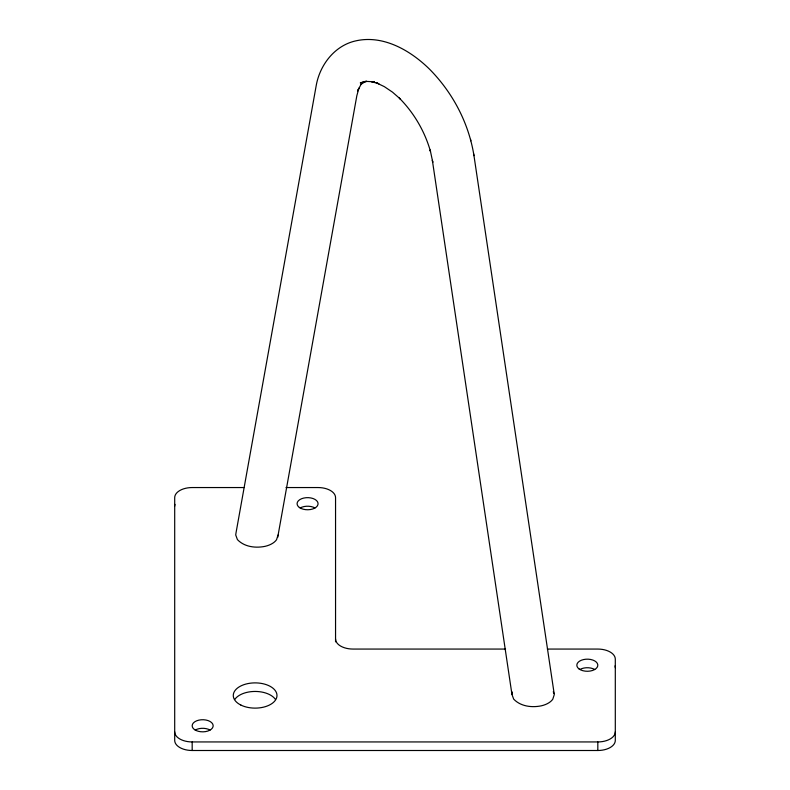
<?xml version="1.0" encoding="UTF-8"?>
<svg xmlns="http://www.w3.org/2000/svg" width="790" height="790" viewBox="0 0 790 790"><rect width="100%" height="100%" fill="white"/><g stroke="black" fill="none" stroke-linecap="round" stroke-linejoin="round"><path stroke-width="1.19" d="M360.793 84.244L366.412 81.034L360.289 82.881L366.975 81.429L374.371 81.834L371.26 81.607L378.874 83.74L376.178 82.733L384.335 86.643L392.502 92.153L400.431 99.086L399.286 98.059C413.97 112.861 424.793 131.387 430.491 151.443L430.185 149.991L432.782 162.315L432.367 160.36L511.96 694.45L513.678 699.111C520.63 706.457 531.808 707.781 541.338 705.826A20.649 11.919 0 0 0 552.783 699.219L554.294 694.529L473.97 155.669C468.786 123.033 452.66 92.519 429.464 69.105C410.445 50.432 383.14 34.543 355.589 40.922C334.535 45.632 319.792 65.047 316.197 85.656L236.072 532.549L235.716 534.949L237.425 539.61C244.367 546.966 255.545 548.29 265.075 546.344A20.649 11.919 0 0 0 276.53 539.738L278.041 535.047M511.96 694.45L512.315 692.05M277.685 537.447L356.843 95.679L358.937 88.134L357.574 90.959L360.803 84.846L363.904 81.518M244.011 487.549L192.177 487.549A17.489 10.092 0 0 0 174.699 497.641L174.699 740.408A17.489 10.092 0 0 0 192.177 750.5L597.823 750.5A17.489 10.092 0 0 0 615.301 740.408L615.301 659.156A17.489 10.092 0 0 0 597.823 649.064L547.391 649.064M285.98 487.549L318.064 487.549A17.489 10.092 0 0 1 335.553 497.641L335.553 641.826M505.57 649.064L353.041 649.064A17.489 10.092 0 0 1 335.553 638.972M174.699 731.836A17.489 10.092 0 0 0 192.177 741.938L597.823 741.938A17.489 10.092 0 0 0 615.301 731.836M553.267 691.734L553.948 693.59M473.566 153.714L473.97 155.669M470.554 139.395L470.85 140.837M597.823 741.938L597.823 750.5M192.177 741.938L192.177 750.5M234.798 699.417A21.853 12.62 0 0 1 255.121 691.448A21.853 12.62 0 0 1 275.443 699.417M300.161 507.98A10.487 6.053 0 0 1 314.993 507.98M195.249 730.069A10.487 6.053 0 0 1 210.091 730.069M579.909 669.495A10.487 6.053 0 0 1 594.751 669.495M174.699 506.212A17.489 10.092 0 0 1 174.985 504.375M615.015 665.891A17.489 10.092 0 0 1 615.301 667.728M240.93 705.095A21.853 12.62 0 0 0 276.619 697.797A21.853 12.62 0 0 0 247.823 683.607A21.853 12.62 0 0 0 240.93 705.095M299.361 507.466A10.487 6.053 0 0 0 317.333 505.926A10.487 6.053 0 0 0 306.046 497.71A10.487 6.053 0 0 0 299.361 507.466M194.449 729.545A10.487 6.053 0 0 0 212.421 728.015A10.487 6.053 0 0 0 201.134 719.789A10.487 6.053 0 0 0 194.449 729.545M579.11 668.982A10.487 6.053 0 0 0 597.082 667.441A10.487 6.053 0 0 0 585.795 659.225A10.487 6.053 0 0 0 579.11 668.982"/></g></svg>
